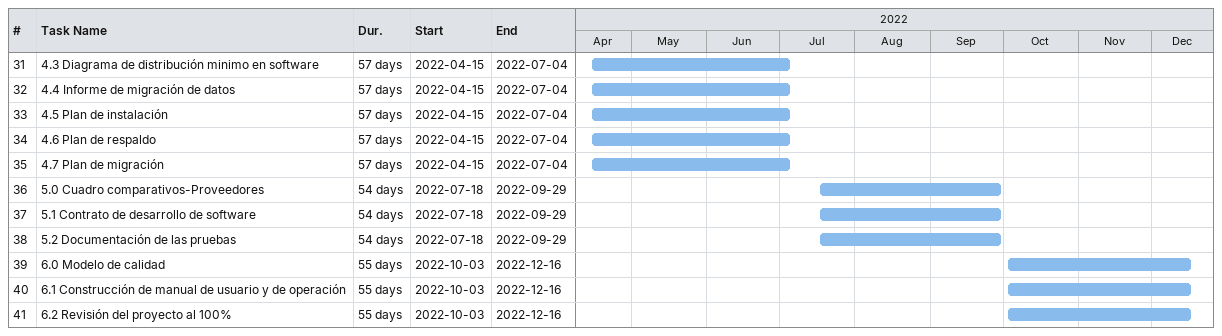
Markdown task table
| ID | Task | Duration | Start | Finish |
|---|---|---|---|---|
| 31 | 4.3 Diagrama de distribución minimo en software | 57d | 2022-04-15 | 2022-07-04 |
| 32 | 4.4 Informe de migración de datos | 57d | 2022-04-15 | 2022-07-04 |
| 33 | 4.5 Plan de instalación | 57d | 2022-04-15 | 2022-07-04 |
| 34 | 4.6 Plan de respaldo | 57d | 2022-04-15 | 2022-07-04 |
| 35 | 4.7 Plan de migración | 57d | 2022-04-15 | 2022-07-04 |
| 36 | 5.0 Cuadro comparativos-Proveedores | 54d | 2022-07-18 | 2022-09-29 |
| 37 | 5.1 Contrato de desarrollo de software | 54d | 2022-07-18 | 2022-09-29 |
| 38 | 5.2 Documentación de las pruebas | 54d | 2022-07-18 | 2022-09-29 |
| 39 | 6.0 Modelo de calidad | 55d | 2022-10-03 | 2022-12-16 |
| 40 | 6.1 Construcción de manual de usuario y de operación | 55d | 2022-10-03 | 2022-12-16 |
| 41 | 6.2 Revisión del proyecto al 100% | 55d | 2022-10-03 | 2022-12-16 |
